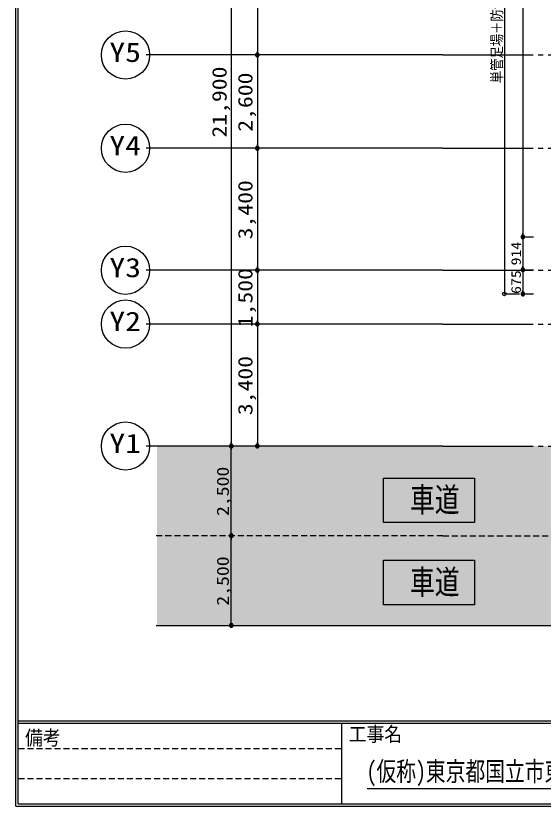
# Model space of a CAD drawing. Units: millimetres, scale not verified. Extents: x -28066 to 28517, y -19778 to 19827.
# Drawn here: x -28066 to -13374, y -19778 to 2252 of the extents above; entities that cross this region are included whole.
import ezdxf
from ezdxf.enums import TextEntityAlignment as Align

# ---------------------------------------------------------------- set-up
doc = ezdxf.new("R2010")
doc.units = ezdxf.units.MM
doc.header["$LTSCALE"] = 140
doc.linetypes.add('DASHED1', pattern=[1.8, 1.2, -0.6])
doc.linetypes.add('LONG_CHAIN', pattern=[21, 18, -1, 1, -1])
for name, color, linetype in [('0-1_基準芯', 7, 'Continuous'), ('0-4_50', 7, 'Continuous'), ('0-5_寸法', 7, 'Continuous'), ('0-7_図面枠', 7, 'Continuous'), ('1-0_ブラケット枠', 134, 'DASHED1'), ('1-6_50_SNP', 7, 'Continuous'), ('1-7_0', 7, 'Continuous')]:
    doc.layers.add(name, color=color, linetype=linetype)
doc.styles.add('ＭＳ ゴシック', font='')
doc.styles.get('ＭＳ ゴシック').set_extended_font_data('MS Gothic')

# ---------------------------------------------------------------- blocks, each defined once
blk = doc.blocks.new('_DOT')
at = {"layer": '1-7_0'}
blk.add_line((-0.5, 0), (-1, 0), dxfattribs=at)
for points in [[(0.502, -0.032), (0.496, 0.063), (0.484, 0.124), (0.465, 0.184), (0.438, 0.241), (0.405, 0.294), (0.364, 0.342), (0.319, 0.385), (0.268, 0.422), (0.213, 0.452), (0.155, 0.476), (0.094, 0.491), (0.031, 0.499), (-0.031, 0.499), (-0.094, 0.491), (-0.155, 0.476), (-0.213, 0.452), (-0.268, 0.422), (-0.319, 0.385), (-0.364, 0.342), (-0.405, 0.294), (-0.438, 0.241), (-0.465, 0.184), (-0.484, 0.124), (-0.502, 0.032), (-0.5, 0), (0, 0)], [(-0.502, 0.032), (-0.496, -0.063), (-0.484, -0.124), (-0.465, -0.184), (-0.438, -0.241), (-0.405, -0.294), (-0.364, -0.342), (-0.319, -0.385), (-0.268, -0.422), (-0.213, -0.452), (-0.155, -0.476), (-0.094, -0.491), (-0.031, -0.499), (0.031, -0.499), (0.094, -0.491), (0.155, -0.476), (0.213, -0.452), (0.268, -0.422), (0.319, -0.385), (0.364, -0.342), (0.405, -0.294), (0.438, -0.241), (0.465, -0.184), (0.484, -0.124), (0.502, -0.032), (0.5, 0), (0, 0)]]:
    blk.add_lwpolyline(points, close=True, dxfattribs=at)

msp = doc.modelspace()

# ---------------------------------------------------------------- linework, layer by layer
at = {"layer": '0-1_基準芯'}
for p, q in [((-23251.3, 1160.2), (-24437.4, 1160.2)), ((-16173.1, 1160.2), (-23838.5, 1160.2)), ((-23251.3, -1439.8), (-24437.4, -1439.8)), ((-16173.1, -1439.8), (-23838.5, -1439.8)), ((-23251.3, -4839.8), (-24437.4, -4839.8)), ((-16173.1, -4839.8), (-23838.5, -4839.8)), ((-23251.3, -6339.8), (-24437.4, -6339.8)), ((-16173.1, -6339.8), (-23838.5, -6339.8)), ((-23251.3, -9739.8), (-24437.4, -9739.8)), ((-16173.1, -9739.8), (-23838.5, -9739.8))]:
    msp.add_line(p, q, dxfattribs=at)
at = {"layer": '0-1_基準芯', "linetype": 'LONG_CHAIN'}
for p, q in [((-16173.1, 1160.2), (10849.6, 1160.2)), ((-16173.1, -1439.8), (10849.6, -1439.8)), ((-16173.1, -4839.8), (10849.6, -4839.8)), ((-16173.1, -6339.8), (10849.6, -6339.8)), ((-16173.1, -9739.8), (10849.6, -9739.8))]:
    msp.add_line(p, q, dxfattribs=at)
at = {"layer": '0-1_基準芯'}
for centre in [(-25010.8, 1160.2), (-25010.8, -1439.8), (-25010.8, -4839.8), (-25010.8, -6339.8), (-25010.8, -9739.8)]:
    msp.add_circle(centre, 672, dxfattribs=at)
at = {"layer": '0-1_基準芯', "color": 231}
for points in [[(9630.8, -9739.8), (-24130.6, -14739.8), (-24130.6, -9739.8)], [(-24130.6, -14739.8), (9630.8, -9739.8), (9630.8, -14739.8)]]:
    msp.add_solid(points, dxfattribs=at)
at = {"layer": '0-4_50'}
for points in [[(-17826.1, -10631.1), (-15289.3, -10631.1), (-15289.3, -11872.6), (-17826.1, -11872.6)], [(-17826.1, -12925.1), (-15289.3, -12925.1), (-15289.3, -14166.5), (-17826.1, -14166.5)]]:
    msp.add_lwpolyline(points, close=True, dxfattribs=at)
at = {"layer": '0-5_寸法'}
for p, q in [((-14455.6, 12549.2), (-14455.6, -5500.8)), ((-14455.6, -5500.8), (-14035.6, -5500.8))]:
    msp.add_line(p, q, dxfattribs=at)
msp.add_circle((-14455.6, -5500.8), 50.4, dxfattribs=at)
at = {"layer": '0-7_図面枠'}
for p, q in [((-28066.5, -19778.3), (-28066.5, 19826.6)), ((-27996.5, -19708.3), (-27996.5, 19756.6)), ((-27996.5, -17398.3), (28381.8, -17398.3)), ((-27996.5, -17468.3), (28381.8, -17468.3)), ((-18985.4, -19708.3), (-18985.4, -17468.3)), ((-18273.9, -19288.3), (-6449.2, -19288.3)), ((-28066.5, -19778.3), (28451.8, -19778.3)), ((-27996.5, -19708.3), (28381.8, -19708.3))]:
    msp.add_line(p, q, dxfattribs=at)
at = {"layer": '0-7_図面枠', "linetype": 'DASHED1'}
for p, q in [((-27996.5, -18168.3), (-18985.4, -18168.3)), ((-27996.5, -19008.3), (-18985.4, -19008.3))]:
    msp.add_line(p, q, dxfattribs=at)
at = {"layer": '1-0_ブラケット枠'}
for q in [(-24154.1, -12239.8), (9632.3, -12239.8)]:
    msp.add_line((-16173.1, -12239.8), q, dxfattribs=at)
at = {"layer": '1-0_ブラケット枠', "linetype": 'Continuous'}
msp.add_line((-24154.1, -14739.8), (9632.3, -14739.8), dxfattribs=at)
at = {"layer": '1-6_50_SNP'}
for p, q in [((-13939.3, 12549.2), (-13939.3, -3911.8)), ((-22063.3, 12160.2), (-22063.3, -9739.8)), ((-21337.7, 6660.2), (-21337.7, 1160.2)), ((-21337.7, 1160.2), (-21337.7, -1439.8)), ((-21337.7, -1439.8), (-21337.7, -4839.8)), ((-13939.3, -3911.8), (-13939.3, -4825.8)), ((-13939.3, -3911.8), (-13645.3, -3911.8)), ((-13939.3, -3911.8), (-13645.3, -3911.8)), ((-21337.7, -4839.8), (-21337.7, -6339.8)), ((-13939.3, -4825.8), (-13939.3, -5500.8)), ((-13939.3, -4825.8), (-13645.3, -4825.8)), ((-13939.3, -4825.8), (-13645.3, -4825.8)), ((-13939.3, -5500.8), (-13645.3, -5500.8)), ((-21337.7, -6339.8), (-21337.7, -9739.8)), ((-22063.3, -12239.8), (-22063.3, -9739.8)), ((-22063.3, -14739.8), (-22063.3, -12239.8))]:
    msp.add_line(p, q, dxfattribs=at)

# ---------------------------------------------------------------- block references
at = {"layer": '1-6_50_SNP', "xscale": 100.8, "yscale": 100.8}
for p, rotation in [((-21337.7, 1160.2), 270), ((-21337.7, 1160.2), 90), ((-21337.7, -1439.8), 270), ((-21337.7, -1439.8), 90), ((-13939.3, -3911.8), 270), ((-13939.3, -3911.8), 90), ((-21337.7, -4839.8), 270), ((-21337.7, -4839.8), 90), ((-13939.3, -4825.8), 270), ((-13939.3, -4825.8), 90), ((-13939.3, -5500.8), 270), ((-21337.7, -6339.8), 270), ((-21337.7, -6339.8), 90), ((-22063.3, -9739.8), 270), ((-22063.3, -9739.8), 90), ((-21337.7, -9739.8), 270), ((-22063.3, -12239.8), 270), ((-22063.3, -12239.8), 90), ((-22063.3, -14739.8), 270)]:
    msp.add_blockref('_DOT', p, dxfattribs=dict(at, rotation=rotation))

# ---------------------------------------------------------------- texts
at = {"layer": '0-1_基準芯', "style": 'ＭＳ ゴシック', "width": 1.2}
for s, p in [('Y5', (-25458.8, 804.6)), ('Y4', (-25458.8, -1795.4)), ('Y3', (-25458.8, -5195.4)), ('Y2', (-25458.8, -6695.4)), ('Y1', (-25458.8, -10095.4))]:
    msp.add_text(s, height=538.9, dxfattribs=at).set_placement(p, align=Align.BOTTOM_LEFT)
at = {"layer": '0-4_50', "style": 'ＭＳ ゴシック', "width": 0.75}
for p in [(-17082, -11774.9), (-17082, -14068.8)]:
    msp.add_text('車道', height=673.5, dxfattribs=at).set_placement(p, align=Align.BOTTOM_LEFT)
at = {"layer": '0-5_寸法', "style": 'ＭＳ ゴシック', "width": 0.85}
msp.add_text('単管足場＋防音パネル.垂直ネット養生＝18,050', height=296.3, rotation=90, dxfattribs=at).set_placement((-14428, 374.2), align=Align.BOTTOM_LEFT)
at = {"layer": '0-7_図面枠', "style": 'ＭＳ ゴシック'}
for s, height, width, p in [('備考', 404.4, 0.9, (-27807.8, -18193.2)), ('工事名', 404.4, 0.9, (-18792.3, -18092.8)), ('(仮称)東京都国立市東1丁目1-22解体工事', 538.8, 0.75, (-18294.7, -19238.6))]:
    msp.add_text(s, height=height, dxfattribs=dict(at, width=width)).set_placement(p, align=Align.BOTTOM_LEFT)
at = {"layer": '1-6_50_SNP', "style": 'ＭＳ ゴシック', "width": 1.2}
for s, height, p in [('21,900', 404.4, (-22071.4, -1142.4)), ('2,600', 404.4, (-21351, -979.8)), ('3,400', 404.4, (-21351, -3979.8)), ('914', 268.9, (-13915.4, -4704.8)), ('1,500', 404.4, (-21351, -6429.8)), ('675', 268.9, (-13915.4, -5499.3)), ('3,400', 404.4, (-21351, -8879.8)), ('2,500', 336.7, (-22030, -11689.8)), ('2,500', 336.7, (-22030, -14189.8))]:
    msp.add_text(s, height=height, rotation=90, dxfattribs=at).set_placement(p, align=Align.BOTTOM_LEFT)

doc.saveas('drawing.dxf')
